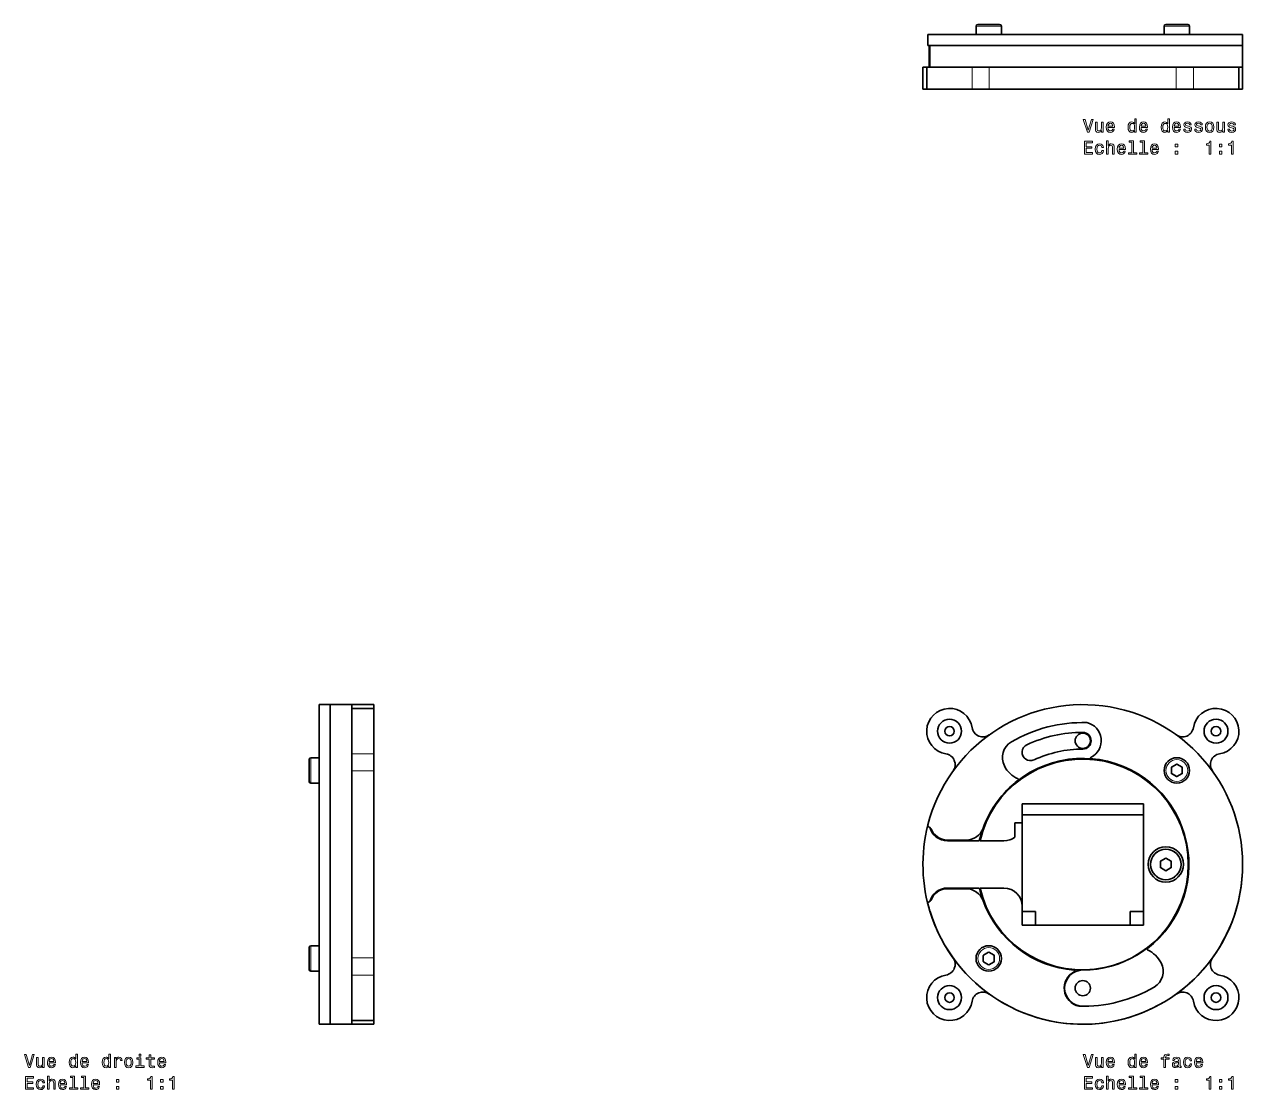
# Model space of a CAD drawing. Extents: x 303 to 980, y 15 to 674.
# Drawn here: x 303.2 to 638.5, y 358.5 to 651.8 of the extents above; entities that cross this region are included whole.
import ezdxf

# ---------------------------------------------------------------- set-up
doc = ezdxf.new("R2010")
doc.units = 0

msp = doc.modelspace()

# ---------------------------------------------------------------- linework, layer by layer
at = {"color": 7, "lineweight": 13, "ltscale": 0.129449}
for p, q in [((570.29, 651.28), (565.12, 651.28)), ((622.06, 651.28), (616.88, 651.28)), ((570.29, 649.08), (565.12, 649.08)), ((622.06, 649.08), (616.88, 649.08))]:
    msp.add_line(p, q, dxfattribs=at)
at = {"color": 7, "lineweight": 35, "ltscale": 0.055}
for p, q in [((565.12, 649.08), (565.12, 651.28)), ((572.12, 649.08), (572.12, 651.28)), ((616.88, 649.08), (616.88, 651.28)), ((623.88, 649.08), (623.88, 651.28)), ((384.23, 449.88), (382.03, 449.88)), ((384.23, 442.88), (382.03, 442.88)), ((384.23, 398.12), (382.03, 398.12)), ((384.23, 391.12), (382.03, 391.12))]:
    msp.add_line(p, q, dxfattribs=at)
at = {"color": 7, "lineweight": 35, "ltscale": 0.110956}
msp.add_line((570.05, 651.78), (565.62, 651.78), dxfattribs=at)
at = {"color": 7, "lineweight": 35, "ltscale": 0.039044}
msp.add_line((571.62, 651.78), (570.05, 651.78), dxfattribs=at)
at = {"color": 7, "lineweight": 13, "ltscale": 0.045551}
for p, q in [((572.12, 651.28), (570.29, 651.28)), ((623.88, 651.28), (622.06, 651.28)), ((572.12, 649.08), (570.29, 649.08)), ((623.88, 649.08), (622.06, 649.08))]:
    msp.add_line(p, q, dxfattribs=at)
at = {"color": 7, "lineweight": 35, "ltscale": 0.110957}
msp.add_line((621.82, 651.78), (617.38, 651.78), dxfattribs=at)
at = {"color": 7, "lineweight": 35, "ltscale": 0.039043}
msp.add_line((623.38, 651.78), (621.82, 651.78), dxfattribs=at)
at = {"color": 7, "lineweight": 35, "ltscale": 0.000389099}
for p, q in [((551.87, 648.98), (551.85, 648.98)), ((551.87, 645.98), (551.85, 645.98))]:
    msp.add_line(p, q, dxfattribs=at)
at = {"color": 7, "lineweight": 35, "ltscale": 0.075}
for p, q in [((551.85, 648.98), (551.85, 645.98)), ((638.5, 645.98), (638.5, 648.98)), ((387.33, 464.5), (384.33, 464.5)), ((387.33, 376.5), (384.33, 376.5))]:
    msp.add_line(p, q, dxfattribs=at)
at = {"color": 7, "lineweight": 13, "ltscale": 0.075}
msp.add_line((551.87, 648.98), (551.87, 645.98), dxfattribs=at)
at = {"color": 7, "lineweight": 35}
for p, q in [((638.5, 648.98), (551.87, 648.98)), ((638.5, 645.98), (551.87, 645.98)), ((638.5, 645.98), (552.46, 645.98)), ((620.23, 639.98), (568.77, 639.98)), ((620.23, 639.98), (568.77, 639.98)), ((620.23, 633.98), (568.77, 633.98)), ((384.33, 464.5), (384.33, 420.5)), ((387.33, 464.5), (387.33, 420.5)), ((387.33, 464.5), (387.33, 420.5)), ((393.33, 464.5), (393.33, 420.5)), ((393.33, 446.23), (393.33, 420.5)), ((399.33, 446.23), (399.33, 420.5)), ((577.8, 437.2), (611.2, 437.2)), ((611.2, 403.8), (611.2, 437.2)), ((577.8, 434.2), (611.2, 434.2)), ((611.2, 407.5), (611.2, 434.2)), ((577.8, 432), (577.8, 409.01)), ((384.33, 420.5), (384.33, 376.5)), ((387.33, 420.5), (387.33, 376.5)), ((387.33, 420.5), (387.33, 376.5)), ((393.33, 420.5), (393.33, 394.77)), ((393.33, 420.5), (393.33, 376.5)), ((399.33, 420.5), (399.33, 394.77)), ((611.2, 403.8), (577.8, 403.8))]:
    msp.add_line(p, q, dxfattribs=at)
at = {"color": 7, "lineweight": 35, "ltscale": 0.125751}
msp.add_line((570.25, 648.98), (565.22, 648.98), dxfattribs=at)
at = {"color": 7, "lineweight": 35, "ltscale": 0.044249}
msp.add_line((572.02, 648.98), (570.25, 648.98), dxfattribs=at)
at = {"color": 7, "lineweight": 35, "ltscale": 0.070697}
msp.add_line((592.23, 648.98), (589.4, 648.98), dxfattribs=at)
at = {"color": 7, "lineweight": 35, "ltscale": 0.002773}
msp.add_line((592.34, 648.98), (592.23, 648.98), dxfattribs=at)
at = {"color": 7, "lineweight": 35, "ltscale": 0.002893}
msp.add_line((612.31, 648.98), (612.19, 648.98), dxfattribs=at)
at = {"color": 7, "lineweight": 35, "ltscale": 0.094115}
msp.add_line((616.07, 648.98), (612.31, 648.98), dxfattribs=at)
at = {"color": 7, "lineweight": 35, "ltscale": 0.014232}
msp.add_line((616.64, 648.98), (616.07, 648.98), dxfattribs=at)
at = {"color": 7, "lineweight": 35, "ltscale": 0.15}
for p, q in [((552.23, 639.98), (552.23, 645.98)), ((638.5, 639.98), (638.5, 645.98)), ((550.5, 633.98), (550.5, 639.98)), ((551.53, 639.98), (551.53, 633.98)), ((637.47, 639.98), (637.47, 633.98)), ((638.5, 633.98), (638.5, 639.98)), ((393.33, 464.5), (387.33, 464.5)), ((399.33, 464.5), (393.33, 464.5)), ((393.33, 463.47), (399.33, 463.47)), ((393.33, 376.5), (387.33, 376.5)), ((393.33, 377.53), (399.33, 377.53)), ((399.33, 376.5), (393.33, 376.5))]:
    msp.add_line(p, q, dxfattribs=at)
at = {"color": 7, "lineweight": 13, "ltscale": 0.15}
for p, q in [((552.46, 639.98), (552.46, 645.98)), ((564.05, 633.98), (564.05, 639.98)), ((568.77, 633.98), (568.77, 639.98)), ((620.23, 639.98), (620.23, 633.98)), ((624.95, 639.98), (624.95, 633.98)), ((399.33, 450.95), (393.33, 450.95)), ((399.33, 446.23), (393.33, 446.23)), ((399.33, 394.77), (393.33, 394.77)), ((399.33, 390.05), (393.33, 390.05))]:
    msp.add_line(p, q, dxfattribs=at)
at = {"color": 7, "lineweight": 35, "ltscale": 0.025726}
for p, q in [((551.53, 639.98), (550.5, 639.98)), ((399.33, 377.53), (399.33, 376.5))]:
    msp.add_line(p, q, dxfattribs=at)
at = {"color": 7, "lineweight": 35, "ltscale": 0.313062}
for p, q in [((564.05, 639.98), (551.53, 639.98)), ((637.47, 639.98), (624.95, 639.98)), ((551.53, 633.98), (564.05, 633.98)), ((624.95, 633.98), (637.47, 633.98)), ((393.33, 463.47), (393.33, 450.95)), ((399.33, 450.95), (399.33, 463.47)), ((393.33, 390.05), (393.33, 377.53)), ((399.33, 377.53), (399.33, 390.05))]:
    msp.add_line(p, q, dxfattribs=at)
at = {"color": 7, "lineweight": 35, "ltscale": 0.117937}
for p, q in [((568.77, 639.98), (564.05, 639.98)), ((624.95, 639.98), (620.23, 639.98)), ((568.77, 633.98), (564.05, 633.98)), ((624.95, 633.98), (620.23, 633.98)), ((393.33, 450.95), (393.33, 446.23)), ((399.33, 450.95), (399.33, 446.23)), ((393.33, 394.77), (393.33, 390.05)), ((399.33, 394.77), (399.33, 390.05))]:
    msp.add_line(p, q, dxfattribs=at)
at = {"color": 7, "lineweight": 35, "ltscale": 0.025702}
for p, q in [((638.5, 639.98), (637.47, 639.98)), ((638.5, 639.98), (637.47, 639.98)), ((638.5, 633.98), (637.47, 633.98)), ((393.33, 464.5), (393.33, 463.47)), ((399.33, 464.5), (399.33, 463.47))]:
    msp.add_line(p, q, dxfattribs=at)
at = {"color": 7, "lineweight": 35, "ltscale": 0.030038}
for p, q in [((551.7, 633.98), (550.5, 633.98)), ((393.33, 377.7), (393.33, 376.5))]:
    msp.add_line(p, q, dxfattribs=at)
at = {"color": 7, "lineweight": 35, "ltscale": 0.140819}
msp.add_line((381.53, 449.38), (381.53, 443.75), dxfattribs=at)
at = {"color": 7, "lineweight": 13, "ltscale": 0.164288}
for p, q in [((382.03, 449.88), (382.03, 443.31)), ((384.23, 449.88), (384.23, 443.31)), ((382.03, 398.12), (382.03, 391.54)), ((384.23, 398.12), (384.23, 391.54))]:
    msp.add_line(p, q, dxfattribs=at)
at = {"color": 7, "lineweight": 35, "ltscale": 0.159595}
msp.add_line((384.33, 449.78), (384.33, 443.4), dxfattribs=at)
at = {"color": 7, "lineweight": 13, "ltscale": 0.041858}
for p, q in [((618.83, 447.22), (618.83, 445.55)), ((620.33, 448.15), (618.88, 447.31)), ((621.88, 447.31), (620.43, 448.15)), ((621.93, 445.55), (621.93, 447.22)), ((618.88, 445.46), (620.33, 444.62)), ((620.43, 444.62), (621.88, 445.46)), ((615.81, 421.34), (615.81, 419.66)), ((618.86, 421.42), (617.41, 422.26)), ((617.41, 418.74), (618.86, 419.58)), ((618.91, 419.66), (618.91, 421.34)), ((570.12, 395.54), (568.67, 396.38)), ((567.07, 395.45), (567.07, 393.78)), ((568.67, 392.85), (570.12, 393.69)), ((570.17, 393.78), (570.17, 395.45))]:
    msp.add_line(p, q, dxfattribs=at)
at = {"color": 7, "lineweight": 13, "ltscale": 0.00125}
for p, q in [((618.83, 447.22), (618.88, 447.22)), ((618.88, 447.31), (618.91, 447.27)), ((620.33, 448.15), (620.36, 448.1)), ((620.43, 448.15), (620.41, 448.1)), ((621.88, 447.31), (621.86, 447.27)), ((621.93, 447.22), (621.88, 447.22)), ((618.83, 445.55), (618.88, 445.55)), ((618.88, 445.46), (618.91, 445.5)), ((620.33, 444.62), (620.36, 444.67)), ((620.43, 444.62), (620.41, 444.67)), ((621.88, 445.46), (621.86, 445.5)), ((621.93, 445.55), (621.88, 445.55)), ((615.86, 419.58), (615.88, 419.62)), ((617.31, 422.26), (617.33, 422.22)), ((617.41, 422.26), (617.38, 422.22)), ((618.86, 421.42), (618.83, 421.38)), ((618.86, 419.58), (618.83, 419.62)), ((618.91, 421.34), (618.86, 421.34)), ((618.91, 419.66), (618.86, 419.66)), ((617.31, 418.74), (617.33, 418.78)), ((617.41, 418.74), (617.38, 418.78)), ((568.57, 396.38), (568.59, 396.33)), ((568.67, 396.38), (568.64, 396.33)), ((567.12, 395.54), (567.14, 395.5)), ((568.57, 392.85), (568.59, 392.9)), ((568.67, 392.85), (568.64, 392.9)), ((570.12, 395.54), (570.09, 395.5)), ((570.12, 393.69), (570.09, 393.73)), ((570.17, 395.45), (570.12, 395.45)), ((570.17, 393.78), (570.12, 393.78))]:
    msp.add_line(p, q, dxfattribs=at)
at = {"color": 7, "lineweight": 35, "ltscale": 0.041858}
for p, q in [((618.88, 447.22), (618.88, 445.55)), ((621.88, 445.55), (621.88, 447.22)), ((615.86, 421.34), (615.86, 419.66)), ((617.33, 422.22), (615.88, 421.38)), ((615.88, 419.62), (617.33, 418.78)), ((618.83, 421.38), (617.38, 422.22)), ((617.38, 418.78), (618.83, 419.62)), ((618.86, 419.66), (618.86, 421.34)), ((568.59, 396.33), (567.14, 395.5)), ((570.09, 395.5), (568.64, 396.33)), ((567.12, 395.45), (567.12, 393.78)), ((567.14, 393.73), (568.59, 392.9)), ((568.64, 392.9), (570.09, 393.73)), ((570.12, 393.78), (570.12, 395.45))]:
    msp.add_line(p, q, dxfattribs=at)
at = {"color": 7, "lineweight": 35, "ltscale": 0.041857}
for p, q in [((620.36, 448.1), (618.91, 447.27)), ((621.86, 447.27), (620.41, 448.1)), ((618.91, 445.5), (620.36, 444.67)), ((620.41, 444.67), (621.86, 445.5))]:
    msp.add_line(p, q, dxfattribs=at)
at = {"color": 7, "lineweight": 13, "ltscale": 0.001138}
for p, q in [((621.86, 447.19), (621.86, 447.23)), ((618.91, 445.58), (618.91, 445.53)), ((615.88, 419.7), (615.88, 419.65)), ((618.83, 421.3), (618.83, 421.35)), ((567.14, 393.81), (567.14, 393.77)), ((570.09, 395.42), (570.09, 395.46))]:
    msp.add_line(p, q, dxfattribs=at)
at = {"color": 7, "lineweight": 35, "ltscale": 0.009181}
msp.add_line((381.53, 443.75), (381.53, 443.38), dxfattribs=at)
at = {"color": 7, "lineweight": 13, "ltscale": 0.010712}
for p, q in [((382.03, 443.31), (382.03, 442.88)), ((384.23, 443.31), (384.23, 442.88)), ((382.03, 391.54), (382.03, 391.12)), ((384.23, 391.54), (384.23, 391.12))]:
    msp.add_line(p, q, dxfattribs=at)
at = {"color": 7, "lineweight": 35, "ltscale": 0.010405}
msp.add_line((384.33, 443.4), (384.33, 442.98), dxfattribs=at)
at = {"color": 7, "lineweight": 35, "ltscale": 0.13}
for p, q in [((577.8, 437.2), (577.8, 432)), ((577.8, 409), (577.8, 403.8))]:
    msp.add_line(p, q, dxfattribs=at)
at = {"color": 7, "lineweight": 35, "ltscale": 0.05}
msp.add_line((575.8, 432), (577.8, 432), dxfattribs=at)
at = {"color": 7, "lineweight": 35, "ltscale": 0.1}
msp.add_line((575.8, 432), (575.8, 428), dxfattribs=at)
at = {"color": 7, "lineweight": 35, "ltscale": 0.127895}
for p, q in [((557.23, 427.2), (562.35, 427.2)), ((557.23, 413.8), (562.35, 413.8))]:
    msp.add_line(p, q, dxfattribs=at)
at = {"color": 7, "lineweight": 35, "ltscale": 0.219635}
for p, q in [((566.02, 427), (557.23, 427)), ((566.02, 414), (557.23, 414))]:
    msp.add_line(p, q, dxfattribs=at)
at = {"color": 7, "lineweight": 35, "ltscale": 0.164384}
for p, q in [((572.8, 427), (566.22, 427)), ((572.8, 414), (566.22, 414))]:
    msp.add_line(p, q, dxfattribs=at)
at = {"color": 7, "lineweight": 13, "ltscale": 0.001251}
for p, q in [((615.81, 421.34), (615.86, 421.34)), ((615.81, 419.66), (615.86, 419.66)), ((567.07, 395.45), (567.12, 395.45)), ((567.07, 393.78), (567.12, 393.78))]:
    msp.add_line(p, q, dxfattribs=at)
at = {"color": 7, "lineweight": 13, "ltscale": 0.041857}
for p, q in [((617.31, 422.26), (615.86, 421.42)), ((615.86, 419.58), (617.31, 418.74)), ((568.57, 396.38), (567.12, 395.54)), ((567.12, 393.69), (568.57, 392.85))]:
    msp.add_line(p, q, dxfattribs=at)
at = {"color": 7, "lineweight": 13, "ltscale": 0.001249}
for p, q in [((615.86, 421.42), (615.88, 421.38)), ((567.12, 393.69), (567.14, 393.73))]:
    msp.add_line(p, q, dxfattribs=at)
at = {"color": 7, "lineweight": 35, "ltscale": 0.0925}
for p, q in [((581.5, 407.5), (577.8, 407.5)), ((581.5, 407.5), (581.5, 403.8)), ((611.2, 407.5), (607.5, 407.5)), ((607.5, 407.5), (607.5, 403.8))]:
    msp.add_line(p, q, dxfattribs=at)
at = {"color": 7, "lineweight": 35, "ltscale": 0.003749}
msp.add_line((620.04, 406.63), (620.17, 406.56), dxfattribs=at)
at = {"color": 7, "lineweight": 35, "ltscale": 0.140818}
msp.add_line((381.53, 397.62), (381.53, 391.98), dxfattribs=at)
at = {"color": 7, "lineweight": 35, "ltscale": 0.159594}
msp.add_line((384.33, 398.02), (384.33, 391.63), dxfattribs=at)
at = {"color": 7, "lineweight": 35, "ltscale": 0.009182}
msp.add_line((381.53, 391.98), (381.53, 391.62), dxfattribs=at)
at = {"color": 7, "lineweight": 35, "ltscale": 0.010406}
msp.add_line((384.33, 391.63), (384.33, 391.22), dxfattribs=at)
at = {"color": 7, "lineweight": 35, "ltscale": 0.000370789}
msp.add_line((384.33, 381.45), (384.33, 381.44), dxfattribs=at)
at = {"color": 7, "lineweight": 13}
for points in [[(596.9, 625.63), (596.02, 622.65), (595.12, 625.63), (594.64, 625.63), (595.77, 622.13), (596.27, 622.13), (597.37, 625.63)], [(600.1, 624.84), (599.65, 624.84), (599.65, 623.27), (599.6, 622.91), (599.46, 622.65), (599.23, 622.49), (598.93, 622.43), (598.7, 622.48), (598.54, 622.6), (598.46, 622.8), (598.44, 623.1), (598.44, 624.84), (597.99, 624.84), (597.99, 623.06), (598.01, 622.7), (598.11, 622.4), (598.4, 622.13), (598.87, 622.03), (599.12, 622.07), (599.34, 622.16), (599.52, 622.31), (599.67, 622.54), (599.67, 622.13), (600.1, 622.13)], [(601.43, 623.35), (603.21, 623.35), (603.21, 623.56), (603.13, 624.14), (602.91, 624.57), (602.56, 624.84), (602.09, 624.93), (601.63, 624.83), (601.28, 624.55), (601.05, 624.09), (600.97, 623.48), (601.05, 622.86), (601.27, 622.41), (601.62, 622.13), (602.07, 622.03), (602.47, 622.1), (602.79, 622.27), (603.03, 622.54), (603.16, 622.9), (602.73, 622.9), (602.63, 622.7), (602.5, 622.55), (602.13, 622.43), (601.84, 622.49), (601.63, 622.66), (601.48, 622.95), (601.43, 623.34)], [(601.43, 623.73), (601.49, 624.07), (601.63, 624.33), (601.83, 624.49), (602.11, 624.54), (602.37, 624.49), (602.58, 624.33), (602.71, 624.07), (602.75, 623.73)], [(608.78, 622.55), (608.78, 622.13), (609.23, 622.13), (609.23, 625.75), (608.79, 625.75), (608.79, 624.42), (608.45, 624.81), (608.24, 624.9), (608.01, 624.93), (607.58, 624.83), (607.24, 624.55), (607.03, 624.09), (606.95, 623.48), (607.03, 622.87), (607.24, 622.41), (607.58, 622.13), (608.01, 622.03), (608.24, 622.07), (608.45, 622.16)], [(608.08, 624.53), (608.37, 624.46), (608.6, 624.27), (608.73, 623.94), (608.78, 623.48), (608.73, 623.02), (608.6, 622.7), (608.37, 622.5), (608.08, 622.43), (607.8, 622.5), (607.59, 622.7), (607.45, 623.03), (607.41, 623.48), (607.45, 623.93), (607.59, 624.26), (607.8, 624.46)], [(610.54, 623.35), (612.32, 623.35), (612.32, 623.56), (612.24, 624.14), (612.02, 624.57), (611.67, 624.84), (611.2, 624.93), (610.74, 624.83), (610.39, 624.55), (610.16, 624.09), (610.08, 623.48), (610.15, 622.86), (610.38, 622.41), (610.73, 622.13), (611.18, 622.03), (611.58, 622.1), (611.9, 622.27), (612.14, 622.54), (612.27, 622.9), (611.83, 622.9), (611.74, 622.7), (611.61, 622.55), (611.24, 622.43), (610.95, 622.49), (610.73, 622.66), (610.59, 622.95), (610.54, 623.34)], [(610.54, 623.73), (610.6, 624.07), (610.73, 624.33), (610.94, 624.49), (611.21, 624.54), (611.48, 624.49), (611.69, 624.33), (611.81, 624.07), (611.86, 623.73)], [(617.89, 622.55), (617.89, 622.13), (618.33, 622.13), (618.33, 625.75), (617.9, 625.75), (617.9, 624.42), (617.56, 624.81), (617.35, 624.9), (617.11, 624.93), (616.69, 624.83), (616.35, 624.55), (616.14, 624.09), (616.06, 623.48), (616.14, 622.87), (616.35, 622.41), (616.69, 622.13), (617.11, 622.03), (617.35, 622.07), (617.56, 622.16)], [(617.19, 624.53), (617.48, 624.46), (617.7, 624.27), (617.84, 623.94), (617.89, 623.48), (617.84, 623.02), (617.7, 622.7), (617.48, 622.5), (617.19, 622.43), (616.91, 622.5), (616.7, 622.7), (616.56, 623.03), (616.51, 623.48), (616.56, 623.93), (616.7, 624.26), (616.91, 624.46)], [(619.65, 623.35), (621.43, 623.35), (621.43, 623.56), (621.35, 624.14), (621.13, 624.57), (620.78, 624.84), (620.31, 624.93), (619.85, 624.83), (619.49, 624.55), (619.27, 624.09), (619.19, 623.48), (619.26, 622.86), (619.49, 622.41), (619.84, 622.13), (620.29, 622.03), (620.68, 622.1), (621.01, 622.27), (621.24, 622.54), (621.38, 622.9), (620.94, 622.9), (620.85, 622.7), (620.72, 622.55), (620.35, 622.43), (620.06, 622.49), (619.84, 622.66), (619.7, 622.95), (619.65, 623.34)], [(619.65, 623.73), (619.71, 624.07), (619.84, 624.33), (620.05, 624.49), (620.32, 624.54), (620.59, 624.49), (620.8, 624.33), (620.92, 624.07), (620.97, 623.73)], [(623.62, 623.71), (623.2, 623.81), (622.88, 623.92), (622.77, 624.16), (622.8, 624.33), (622.91, 624.45), (623.08, 624.52), (623.33, 624.55), (623.56, 624.52), (623.75, 624.43), (623.87, 624.3), (623.92, 624.11), (624.36, 624.11), (624.36, 624.12), (624.28, 624.45), (624.07, 624.71), (623.75, 624.87), (623.33, 624.93), (622.9, 624.87), (622.59, 624.7), (622.39, 624.46), (622.33, 624.14), (622.37, 623.84), (622.52, 623.63), (622.75, 623.48), (623.09, 623.37), (623.58, 623.25), (623.88, 623.13), (623.96, 623.02), (623.99, 622.87), (623.95, 622.69), (623.83, 622.55), (623.63, 622.46), (623.37, 622.42), (623.09, 622.46), (622.89, 622.56), (622.75, 622.73), (622.7, 622.97), (622.27, 622.97), (622.34, 622.57), (622.55, 622.27), (622.87, 622.1), (623.33, 622.03), (623.8, 622.1), (624.15, 622.27), (624.36, 622.56), (624.44, 622.92), (624.38, 623.24), (624.22, 623.46), (623.97, 623.6)], [(626.66, 623.71), (626.23, 623.81), (625.91, 623.92), (625.81, 624.16), (625.84, 624.33), (625.94, 624.45), (626.12, 624.52), (626.36, 624.55), (626.6, 624.52), (626.79, 624.43), (626.91, 624.3), (626.96, 624.11), (627.39, 624.11), (627.39, 624.12), (627.32, 624.45), (627.11, 624.71), (626.79, 624.87), (626.36, 624.93), (625.93, 624.87), (625.62, 624.7), (625.43, 624.46), (625.36, 624.14), (625.41, 623.84), (625.55, 623.63), (625.78, 623.48), (626.12, 623.37), (626.62, 623.25), (626.92, 623.13), (627, 623.02), (627.03, 622.87), (626.98, 622.69), (626.86, 622.55), (626.67, 622.46), (626.4, 622.42), (626.13, 622.46), (625.92, 622.56), (625.79, 622.73), (625.73, 622.97), (625.3, 622.97), (625.37, 622.57), (625.58, 622.27), (625.91, 622.1), (626.36, 622.03), (626.84, 622.1), (627.19, 622.27), (627.4, 622.56), (627.47, 622.92), (627.42, 623.24), (627.26, 623.46), (627, 623.6)], [(628.24, 623.48), (628.32, 622.86), (628.55, 622.41), (628.92, 622.13), (629.41, 622.03), (629.9, 622.13), (630.27, 622.4), (630.5, 622.86), (630.59, 623.48), (630.5, 624.09), (630.27, 624.55), (629.9, 624.83), (629.41, 624.93), (628.92, 624.83), (628.55, 624.55), (628.32, 624.09)], [(628.69, 623.48), (628.74, 623.94), (628.88, 624.27), (629.11, 624.47), (629.41, 624.54), (629.72, 624.47), (629.94, 624.27), (630.09, 623.94), (630.14, 623.48), (630.09, 623.02), (629.94, 622.69), (629.72, 622.49), (629.41, 622.42), (629.11, 622.49), (628.88, 622.69), (628.74, 623.02)], [(633.49, 624.84), (633.05, 624.84), (633.05, 623.27), (633, 622.91), (632.85, 622.65), (632.63, 622.49), (632.33, 622.43), (632.09, 622.48), (631.94, 622.6), (631.86, 622.8), (631.84, 623.1), (631.84, 624.84), (631.39, 624.84), (631.39, 623.06), (631.41, 622.7), (631.5, 622.4), (631.79, 622.13), (632.26, 622.03), (632.52, 622.07), (632.73, 622.16), (632.92, 622.31), (633.07, 622.54), (633.07, 622.13), (633.49, 622.13)], [(635.77, 623.71), (635.34, 623.81), (635.02, 623.92), (634.92, 624.16), (634.95, 624.33), (635.05, 624.45), (635.22, 624.52), (635.47, 624.55), (635.71, 624.52), (635.89, 624.43), (636.02, 624.3), (636.07, 624.11), (636.5, 624.11), (636.5, 624.12), (636.42, 624.45), (636.22, 624.71), (635.89, 624.87), (635.47, 624.93), (635.04, 624.87), (634.73, 624.7), (634.53, 624.46), (634.47, 624.14), (634.52, 623.84), (634.66, 623.63), (634.89, 623.48), (635.23, 623.37), (635.72, 623.25), (636.03, 623.13), (636.11, 623.02), (636.14, 622.87), (636.09, 622.69), (635.97, 622.55), (635.77, 622.46), (635.51, 622.42), (635.23, 622.46), (635.03, 622.56), (634.9, 622.73), (634.84, 622.97), (634.41, 622.97), (634.48, 622.57), (634.69, 622.27), (635.02, 622.1), (635.47, 622.03), (635.95, 622.1), (636.29, 622.27), (636.51, 622.56), (636.58, 622.92), (636.53, 623.24), (636.37, 623.46), (636.11, 623.6)], [(594.96, 616.08), (597.18, 616.08), (597.18, 616.5), (595.42, 616.5), (595.42, 617.69), (596.99, 617.69), (596.99, 618.11), (595.42, 618.11), (595.42, 619.16), (597.14, 619.16), (597.14, 619.58), (594.96, 619.58)], [(599.73, 617.89), (600.17, 617.89), (600.08, 618.29), (599.87, 618.61), (599.53, 618.81), (599.09, 618.88), (598.61, 618.78), (598.24, 618.5), (598.01, 618.04), (597.92, 617.43), (598, 616.82), (598.23, 616.36), (598.59, 616.08), (599.07, 615.98), (599.51, 616.06), (599.85, 616.27), (600.08, 616.6), (600.18, 617.05), (599.76, 617.05), (599.68, 616.77), (599.54, 616.55), (599.34, 616.42), (599.09, 616.38), (598.78, 616.45), (598.56, 616.65), (598.42, 616.98), (598.38, 617.44), (598.42, 617.9), (598.56, 618.22), (598.79, 618.43), (599.09, 618.5), (599.35, 618.45), (599.55, 618.33), (599.68, 618.14)], [(601.05, 616.08), (601.49, 616.08), (601.49, 617.64), (601.54, 618), (601.68, 618.26), (601.91, 618.43), (602.21, 618.49), (602.45, 618.44), (602.6, 618.3), (602.68, 618.07), (602.71, 617.77), (602.71, 616.08), (603.15, 616.08), (603.15, 617.86), (603.13, 618.22), (603.04, 618.52), (602.74, 618.79), (602.28, 618.88), (602.02, 618.85), (601.81, 618.75), (601.63, 618.6), (601.49, 618.4), (601.49, 619.7), (601.05, 619.7)], [(604.47, 617.31), (606.25, 617.31), (606.25, 617.51), (606.17, 618.09), (605.95, 618.53), (605.6, 618.79), (605.13, 618.88), (604.67, 618.78), (604.31, 618.5), (604.09, 618.04), (604.01, 617.44), (604.08, 616.82), (604.31, 616.36), (604.66, 616.08), (605.11, 615.98), (605.5, 616.05), (605.83, 616.22), (606.06, 616.49), (606.2, 616.86), (605.76, 616.86), (605.67, 616.66), (605.54, 616.5), (605.17, 616.38), (604.88, 616.44), (604.66, 616.62), (604.52, 616.9), (604.47, 617.29)], [(604.47, 617.68), (604.53, 618.03), (604.66, 618.28), (604.87, 618.44), (605.14, 618.5), (605.41, 618.44), (605.62, 618.28), (605.74, 618.03), (605.79, 617.68)], [(608, 619.33), (608, 616.45), (607.09, 616.45), (607.09, 616.08), (609.35, 616.08), (609.35, 616.45), (608.44, 616.45), (608.44, 619.7), (607.3, 619.7), (607.3, 619.33)], [(611.04, 619.33), (611.04, 616.45), (610.12, 616.45), (610.12, 616.08), (612.39, 616.08), (612.39, 616.45), (611.48, 616.45), (611.48, 619.7), (610.34, 619.7), (610.34, 619.33)], [(613.58, 617.31), (615.35, 617.31), (615.36, 617.51), (615.28, 618.09), (615.06, 618.53), (614.7, 618.79), (614.23, 618.88), (613.78, 618.78), (613.42, 618.5), (613.2, 618.04), (613.11, 617.44), (613.19, 616.82), (613.42, 616.36), (613.77, 616.08), (614.22, 615.98), (614.61, 616.05), (614.94, 616.22), (615.17, 616.49), (615.31, 616.86), (614.87, 616.86), (614.78, 616.66), (614.65, 616.5), (614.27, 616.38), (613.99, 616.44), (613.77, 616.62), (613.63, 616.9), (613.58, 617.29)], [(613.58, 617.68), (613.63, 618.03), (613.77, 618.28), (613.98, 618.44), (614.25, 618.5), (614.52, 618.44), (614.72, 618.28), (614.85, 618.03), (614.89, 617.68)], [(619.96, 618.04), (620.65, 618.04), (620.65, 618.79), (619.96, 618.79)], [(629.32, 616.08), (629.78, 616.08), (629.78, 619.61), (629.44, 619.61), (629.35, 619.3), (629.17, 619.09), (628.89, 618.97), (628.51, 618.93), (628.51, 618.57), (629.32, 618.57)], [(632.1, 618.04), (632.8, 618.04), (632.8, 618.79), (632.1, 618.79)], [(635.4, 616.08), (635.85, 616.08), (635.85, 619.61), (635.51, 619.61), (635.42, 619.3), (635.24, 619.09), (634.96, 618.97), (634.58, 618.93), (634.58, 618.57), (635.4, 618.57)], [(619.96, 616.08), (620.65, 616.08), (620.65, 616.83), (619.96, 616.83)], [(632.1, 616.08), (632.8, 616.08), (632.8, 616.83), (632.1, 616.83)], [(305.42, 368.15), (304.55, 365.17), (303.64, 368.15), (303.16, 368.15), (304.29, 364.64), (304.8, 364.64), (305.9, 368.15)], [(308.63, 367.35), (308.18, 367.35), (308.18, 365.79), (308.13, 365.43), (307.99, 365.16), (307.76, 365), (307.46, 364.95), (307.22, 364.99), (307.07, 365.11), (306.99, 365.32), (306.97, 365.61), (306.97, 367.35), (306.52, 367.35), (306.52, 365.57), (306.54, 365.21), (306.63, 364.92), (306.93, 364.64), (307.4, 364.55), (307.65, 364.58), (307.86, 364.67), (308.05, 364.83), (308.2, 365.06), (308.2, 364.64), (308.63, 364.64)], [(309.96, 365.87), (311.74, 365.87), (311.74, 366.08), (311.66, 366.66), (311.44, 367.09), (311.09, 367.35), (310.62, 367.45), (310.16, 367.35), (309.81, 367.06), (309.58, 366.61), (309.5, 366), (309.57, 365.38), (309.8, 364.93), (310.15, 364.64), (310.6, 364.55), (311, 364.61), (311.32, 364.78), (311.56, 365.06), (311.69, 365.42), (311.25, 365.42), (311.16, 365.22), (311.03, 365.07), (310.66, 364.95), (310.37, 365), (310.15, 365.18), (310.01, 365.47), (309.96, 365.85)], [(309.96, 366.24), (310.02, 366.59), (310.15, 366.85), (310.36, 367), (310.63, 367.06), (310.9, 367), (311.11, 366.85), (311.23, 366.59), (311.28, 366.24)], [(317.31, 365.06), (317.31, 364.64), (317.75, 364.64), (317.75, 368.26), (317.32, 368.26), (317.32, 366.94), (316.98, 367.32), (316.77, 367.41), (316.53, 367.45), (316.1, 367.35), (315.77, 367.06), (315.56, 366.61), (315.48, 366), (315.56, 365.39), (315.77, 364.93), (316.1, 364.64), (316.53, 364.55), (316.77, 364.58), (316.98, 364.67)], [(316.61, 367.05), (316.9, 366.98), (317.12, 366.78), (317.25, 366.45), (317.31, 366), (317.25, 365.54), (317.12, 365.21), (316.9, 365.01), (316.61, 364.95), (316.33, 365.01), (316.12, 365.21), (315.98, 365.55), (315.93, 366), (315.98, 366.45), (316.12, 366.78), (316.33, 366.98)], [(319.07, 365.87), (320.85, 365.87), (320.85, 366.08), (320.77, 366.66), (320.55, 367.09), (320.2, 367.35), (319.73, 367.45), (319.27, 367.35), (318.91, 367.06), (318.69, 366.61), (318.61, 366), (318.68, 365.38), (318.91, 364.93), (319.26, 364.64), (319.71, 364.55), (320.1, 364.61), (320.43, 364.78), (320.66, 365.06), (320.8, 365.42), (320.36, 365.42), (320.27, 365.22), (320.14, 365.07), (319.77, 364.95), (319.48, 365), (319.26, 365.18), (319.12, 365.47), (319.07, 365.85)], [(319.07, 366.24), (319.13, 366.59), (319.26, 366.85), (319.47, 367), (319.74, 367.06), (320.01, 367), (320.22, 366.85), (320.34, 366.59), (320.39, 366.24)], [(326.42, 365.06), (326.42, 364.64), (326.86, 364.64), (326.86, 368.26), (326.42, 368.26), (326.42, 366.94), (326.09, 367.32), (325.88, 367.41), (325.64, 367.45), (325.21, 367.35), (324.88, 367.06), (324.66, 366.61), (324.59, 366), (324.66, 365.39), (324.88, 364.93), (325.21, 364.64), (325.64, 364.55), (325.88, 364.58), (326.09, 364.67)], [(325.72, 367.05), (326.01, 366.98), (326.23, 366.78), (326.36, 366.45), (326.41, 366), (326.36, 365.54), (326.23, 365.21), (326.01, 365.01), (325.72, 364.95), (325.44, 365.01), (325.23, 365.21), (325.09, 365.55), (325.04, 366), (325.09, 366.45), (325.23, 366.78), (325.44, 366.98)], [(327.96, 364.64), (328.4, 364.64), (328.4, 366.19), (328.45, 366.56), (328.58, 366.83), (328.8, 366.99), (329.1, 367.05), (329.32, 367.01), (329.49, 366.91), (329.59, 366.74), (329.63, 366.51), (330.07, 366.51), (330.01, 366.92), (329.85, 367.21), (329.57, 367.39), (329.19, 367.45), (328.93, 367.41), (328.71, 367.31), (328.52, 367.13), (328.36, 366.9), (328.36, 367.35), (327.96, 367.35)], [(330.7, 365.99), (330.78, 365.38), (331.01, 364.93), (331.38, 364.64), (331.87, 364.55), (332.36, 364.64), (332.73, 364.92), (332.96, 365.37), (333.05, 365.99), (332.96, 366.61), (332.73, 367.07), (332.36, 367.35), (331.87, 367.45), (331.38, 367.35), (331.01, 367.06), (330.78, 366.61)], [(331.15, 366), (331.19, 366.45), (331.34, 366.78), (331.56, 366.98), (331.87, 367.05), (332.17, 366.98), (332.4, 366.79), (332.54, 366.45), (332.59, 366), (332.54, 365.54), (332.4, 365.21), (332.17, 365.01), (331.87, 364.94), (331.56, 365.01), (331.34, 365.21), (331.19, 365.54)], [(335.22, 365.02), (335.22, 367.26), (334.08, 367.26), (334.08, 366.88), (334.78, 366.88), (334.78, 365.02), (333.87, 365.02), (333.87, 364.64), (336.14, 364.64), (336.14, 365.02)], [(335.23, 368.26), (334.76, 368.26), (334.76, 367.76), (335.23, 367.76)], [(337.49, 366.88), (337.49, 365.53), (337.52, 365.09), (337.66, 364.78), (337.95, 364.61), (338.43, 364.55), (338.95, 364.57), (338.95, 364.96), (338.57, 364.93), (338.22, 364.97), (338.03, 365.09), (337.95, 365.3), (337.94, 365.6), (337.94, 366.88), (338.95, 366.88), (338.95, 367.26), (337.94, 367.26), (337.94, 368.05), (337.49, 368.05), (337.49, 367.26), (336.73, 367.26), (336.73, 366.88)], [(340.32, 365.87), (342.1, 365.87), (342.1, 366.08), (342.02, 366.66), (341.8, 367.09), (341.45, 367.35), (340.98, 367.45), (340.52, 367.35), (340.17, 367.06), (339.94, 366.61), (339.86, 366), (339.93, 365.38), (340.16, 364.93), (340.51, 364.64), (340.96, 364.55), (341.36, 364.61), (341.68, 364.78), (341.92, 365.06), (342.05, 365.42), (341.61, 365.42), (341.52, 365.22), (341.39, 365.07), (341.02, 364.95), (340.73, 365), (340.51, 365.18), (340.37, 365.47), (340.32, 365.85)], [(340.32, 366.24), (340.38, 366.59), (340.51, 366.85), (340.72, 367), (340.99, 367.06), (341.26, 367), (341.47, 366.85), (341.59, 366.59), (341.64, 366.24)], [(596.9, 368.15), (596.02, 365.17), (595.12, 368.15), (594.64, 368.15), (595.77, 364.64), (596.27, 364.64), (597.37, 368.15)], [(600.1, 367.35), (599.65, 367.35), (599.65, 365.79), (599.6, 365.43), (599.46, 365.16), (599.23, 365), (598.93, 364.95), (598.7, 364.99), (598.54, 365.11), (598.46, 365.32), (598.44, 365.61), (598.44, 367.35), (597.99, 367.35), (597.99, 365.57), (598.01, 365.21), (598.11, 364.92), (598.4, 364.64), (598.87, 364.55), (599.12, 364.58), (599.34, 364.67), (599.52, 364.83), (599.67, 365.06), (599.67, 364.64), (600.1, 364.64)], [(601.43, 365.87), (603.21, 365.87), (603.21, 366.08), (603.13, 366.66), (602.91, 367.09), (602.56, 367.35), (602.09, 367.45), (601.63, 367.35), (601.28, 367.06), (601.05, 366.61), (600.97, 366), (601.05, 365.38), (601.27, 364.93), (601.62, 364.64), (602.07, 364.55), (602.47, 364.61), (602.79, 364.78), (603.03, 365.06), (603.16, 365.42), (602.73, 365.42), (602.63, 365.22), (602.5, 365.07), (602.13, 364.95), (601.84, 365), (601.63, 365.18), (601.48, 365.47), (601.43, 365.85)], [(601.43, 366.24), (601.49, 366.59), (601.63, 366.85), (601.83, 367), (602.11, 367.06), (602.37, 367), (602.58, 366.85), (602.71, 366.59), (602.75, 366.24)], [(608.78, 365.06), (608.78, 364.64), (609.23, 364.64), (609.23, 368.26), (608.79, 368.26), (608.79, 366.94), (608.45, 367.32), (608.24, 367.41), (608.01, 367.45), (607.58, 367.35), (607.24, 367.06), (607.03, 366.61), (606.95, 366), (607.03, 365.39), (607.24, 364.93), (607.58, 364.64), (608.01, 364.55), (608.24, 364.58), (608.45, 364.67)], [(608.08, 367.05), (608.37, 366.98), (608.6, 366.78), (608.73, 366.45), (608.78, 366), (608.73, 365.54), (608.6, 365.21), (608.37, 365.01), (608.08, 364.95), (607.8, 365.01), (607.59, 365.21), (607.45, 365.55), (607.41, 366), (607.45, 366.45), (607.59, 366.78), (607.8, 366.98)], [(610.54, 365.87), (612.32, 365.87), (612.32, 366.08), (612.24, 366.66), (612.02, 367.09), (611.67, 367.35), (611.2, 367.45), (610.74, 367.35), (610.39, 367.06), (610.16, 366.61), (610.08, 366), (610.15, 365.38), (610.38, 364.93), (610.73, 364.64), (611.18, 364.55), (611.58, 364.61), (611.9, 364.78), (612.14, 365.06), (612.27, 365.42), (611.83, 365.42), (611.74, 365.22), (611.61, 365.07), (611.24, 364.95), (610.95, 365), (610.73, 365.18), (610.59, 365.47), (610.54, 365.85)], [(610.54, 366.24), (610.6, 366.59), (610.73, 366.85), (610.94, 367), (611.21, 367.06), (611.48, 367), (611.69, 366.85), (611.81, 366.59), (611.86, 366.24)], [(616.84, 366.88), (616.84, 364.64), (617.29, 364.64), (617.29, 366.88), (618.29, 366.88), (618.29, 367.26), (617.29, 367.26), (617.29, 367.43), (617.32, 367.63), (617.44, 367.77), (617.63, 367.85), (617.92, 367.88), (618.29, 367.86), (618.29, 368.24), (617.81, 368.26), (617.38, 368.22), (617.08, 368.08), (616.9, 367.85), (616.84, 367.51), (616.84, 367.26), (616.03, 367.26), (616.03, 366.88)], [(620.87, 365), (620.87, 364.98), (620.9, 364.81), (620.97, 364.69), (621.29, 364.59), (621.54, 364.63), (621.54, 364.98), (621.43, 364.96), (621.29, 365.03), (621.26, 365.23), (621.26, 366.63), (621.2, 366.99), (621.03, 367.24), (620.72, 367.39), (620.29, 367.45), (619.86, 367.39), (619.55, 367.22), (619.35, 366.95), (619.29, 366.6), (619.29, 366.56), (619.69, 366.56), (619.72, 366.78), (619.83, 366.93), (620.01, 367.02), (620.27, 367.05), (620.52, 367.03), (620.69, 366.95), (620.8, 366.82), (620.84, 366.64), (620.82, 366.43), (620.73, 366.32), (620.53, 366.27), (620.15, 366.23), (619.72, 366.14), (619.41, 365.98), (619.23, 365.73), (619.18, 365.35), (619.23, 365.02), (619.38, 364.77), (619.64, 364.62), (619.98, 364.56), (620.45, 364.67)], [(620.82, 365.59), (620.76, 365.33), (620.6, 365.13), (620.36, 365), (620.06, 364.95), (619.87, 364.98), (619.73, 365.06), (619.65, 365.2), (619.62, 365.39), (619.64, 365.57), (619.72, 365.7), (620.04, 365.84), (620.45, 365.9), (620.82, 366.02)], [(624.02, 366.45), (624.46, 366.45), (624.37, 366.86), (624.15, 367.18), (623.82, 367.37), (623.38, 367.45), (622.89, 367.35), (622.53, 367.06), (622.29, 366.61), (622.21, 365.99), (622.29, 365.38), (622.52, 364.93), (622.87, 364.64), (623.36, 364.55), (623.8, 364.62), (624.13, 364.84), (624.37, 365.17), (624.47, 365.61), (624.04, 365.61), (623.97, 365.33), (623.83, 365.12), (623.62, 364.99), (623.38, 364.95), (623.07, 365.01), (622.85, 365.21), (622.71, 365.54), (622.67, 366.01), (622.71, 366.46), (622.85, 366.79), (623.08, 366.99), (623.38, 367.06), (623.64, 367.01), (623.84, 366.9), (623.97, 366.71)], [(625.72, 365.87), (627.5, 365.87), (627.5, 366.08), (627.42, 366.66), (627.2, 367.09), (626.85, 367.35), (626.38, 367.45), (625.92, 367.35), (625.57, 367.06), (625.34, 366.61), (625.26, 366), (625.33, 365.38), (625.56, 364.93), (625.91, 364.64), (626.36, 364.55), (626.76, 364.61), (627.08, 364.78), (627.32, 365.06), (627.45, 365.42), (627.01, 365.42), (626.92, 365.22), (626.79, 365.07), (626.42, 364.95), (626.13, 365), (625.91, 365.18), (625.77, 365.47), (625.72, 365.85)], [(625.72, 366.24), (625.78, 366.59), (625.91, 366.85), (626.12, 367), (626.39, 367.06), (626.66, 367), (626.87, 366.85), (626.99, 366.59), (627.04, 366.24)], [(309.57, 358.6), (310.02, 358.6), (310.02, 360.16), (310.06, 360.52), (310.21, 360.78), (310.44, 360.94), (310.74, 361), (310.98, 360.95), (311.13, 360.82), (311.21, 360.59), (311.23, 360.29), (311.23, 358.6), (311.68, 358.6), (311.68, 360.38), (311.66, 360.73), (311.57, 361.03), (311.27, 361.3), (310.8, 361.4), (310.55, 361.37), (310.34, 361.27), (310.15, 361.12), (310.02, 360.91), (310.02, 362.22), (309.57, 362.22)], [(316.53, 361.84), (316.53, 358.97), (315.62, 358.97), (315.62, 358.6), (317.88, 358.6), (317.88, 358.97), (316.97, 358.97), (316.97, 362.22), (315.83, 362.22), (315.83, 361.84)], [(319.56, 361.84), (319.56, 358.97), (318.65, 358.97), (318.65, 358.6), (320.92, 358.6), (320.92, 358.97), (320.01, 358.97), (320.01, 362.22), (318.87, 362.22), (318.87, 361.84)], [(601.05, 358.6), (601.49, 358.6), (601.49, 360.16), (601.54, 360.52), (601.68, 360.78), (601.91, 360.94), (602.21, 361), (602.45, 360.95), (602.6, 360.82), (602.68, 360.59), (602.71, 360.29), (602.71, 358.6), (603.15, 358.6), (603.15, 360.38), (603.13, 360.73), (603.04, 361.03), (602.74, 361.3), (602.28, 361.4), (602.02, 361.37), (601.81, 361.27), (601.63, 361.12), (601.49, 360.91), (601.49, 362.22), (601.05, 362.22)], [(608, 361.84), (608, 358.97), (607.09, 358.97), (607.09, 358.6), (609.35, 358.6), (609.35, 358.97), (608.44, 358.97), (608.44, 362.22), (607.3, 362.22), (607.3, 361.84)], [(611.04, 361.84), (611.04, 358.97), (610.12, 358.97), (610.12, 358.6), (612.39, 358.6), (612.39, 358.97), (611.48, 358.97), (611.48, 362.22), (610.34, 362.22), (610.34, 361.84)], [(303.49, 358.6), (305.71, 358.6), (305.71, 359.02), (303.95, 359.02), (303.95, 360.21), (305.51, 360.21), (305.51, 360.62), (303.95, 360.62), (303.95, 361.67), (305.67, 361.67), (305.67, 362.1), (303.49, 362.1)], [(308.26, 360.41), (308.7, 360.41), (308.61, 360.81), (308.39, 361.13), (308.06, 361.32), (307.62, 361.4), (307.13, 361.3), (306.76, 361.02), (306.53, 360.56), (306.45, 359.94), (306.53, 359.33), (306.75, 358.88), (307.11, 358.6), (307.6, 358.5), (308.04, 358.58), (308.37, 358.79), (308.61, 359.12), (308.71, 359.56), (308.28, 359.56), (308.21, 359.28), (308.07, 359.07), (307.86, 358.94), (307.62, 358.9), (307.31, 358.96), (307.09, 359.17), (306.95, 359.49), (306.91, 359.96), (306.95, 360.41), (307.09, 360.74), (307.32, 360.94), (307.62, 361.01), (307.88, 360.97), (308.08, 360.85), (308.21, 360.66)], [(313, 359.82), (314.77, 359.82), (314.78, 360.03), (314.7, 360.61), (314.48, 361.04), (314.12, 361.3), (313.65, 361.4), (313.2, 361.3), (312.84, 361.02), (312.62, 360.56), (312.53, 359.95), (312.61, 359.33), (312.84, 358.88), (313.18, 358.6), (313.64, 358.5), (314.03, 358.57), (314.35, 358.74), (314.59, 359.01), (314.73, 359.37), (314.29, 359.37), (314.2, 359.17), (314.07, 359.02), (313.69, 358.9), (313.41, 358.95), (313.19, 359.13), (313.05, 359.42), (313, 359.81)], [(313, 360.2), (313.05, 360.54), (313.19, 360.8), (313.4, 360.96), (313.67, 361.01), (313.94, 360.96), (314.14, 360.8), (314.27, 360.54), (314.31, 360.2)], [(322.11, 359.82), (323.88, 359.82), (323.89, 360.03), (323.81, 360.61), (323.58, 361.04), (323.23, 361.3), (322.76, 361.4), (322.3, 361.3), (321.95, 361.02), (321.72, 360.56), (321.64, 359.95), (321.72, 359.33), (321.95, 358.88), (322.29, 358.6), (322.75, 358.5), (323.14, 358.57), (323.46, 358.74), (323.7, 359.01), (323.84, 359.37), (323.4, 359.37), (323.31, 359.17), (323.18, 359.02), (322.8, 358.9), (322.51, 358.95), (322.3, 359.13), (322.16, 359.42), (322.11, 359.81)], [(322.11, 360.2), (322.16, 360.54), (322.3, 360.8), (322.5, 360.96), (322.78, 361.01), (323.04, 360.96), (323.25, 360.8), (323.38, 360.54), (323.42, 360.2)], [(328.49, 360.55), (329.18, 360.55), (329.18, 361.3), (328.49, 361.3)], [(328.49, 358.6), (329.18, 358.6), (329.18, 359.35), (328.49, 359.35)], [(337.85, 358.6), (338.31, 358.6), (338.31, 362.12), (337.97, 362.12), (337.88, 361.81), (337.7, 361.61), (337.42, 361.49), (337.03, 361.45), (337.03, 361.09), (337.85, 361.09)], [(340.63, 360.55), (341.33, 360.55), (341.33, 361.3), (340.63, 361.3)], [(340.63, 358.6), (341.33, 358.6), (341.33, 359.35), (340.63, 359.35)], [(343.92, 358.6), (344.38, 358.6), (344.38, 362.12), (344.04, 362.12), (343.95, 361.81), (343.77, 361.61), (343.49, 361.49), (343.11, 361.45), (343.11, 361.09), (343.92, 361.09)], [(594.96, 358.6), (597.18, 358.6), (597.18, 359.02), (595.42, 359.02), (595.42, 360.21), (596.99, 360.21), (596.99, 360.62), (595.42, 360.62), (595.42, 361.67), (597.14, 361.67), (597.14, 362.1), (594.96, 362.1)], [(599.73, 360.41), (600.17, 360.41), (600.08, 360.81), (599.87, 361.13), (599.53, 361.32), (599.09, 361.4), (598.61, 361.3), (598.24, 361.02), (598.01, 360.56), (597.92, 359.94), (598, 359.33), (598.23, 358.88), (598.59, 358.6), (599.07, 358.5), (599.51, 358.58), (599.85, 358.79), (600.08, 359.12), (600.18, 359.56), (599.76, 359.56), (599.68, 359.28), (599.54, 359.07), (599.34, 358.94), (599.09, 358.9), (598.78, 358.96), (598.56, 359.17), (598.42, 359.49), (598.38, 359.96), (598.42, 360.41), (598.56, 360.74), (598.79, 360.94), (599.09, 361.01), (599.35, 360.97), (599.55, 360.85), (599.68, 360.66)], [(604.47, 359.82), (606.25, 359.82), (606.25, 360.03), (606.17, 360.61), (605.95, 361.04), (605.6, 361.3), (605.13, 361.4), (604.67, 361.3), (604.31, 361.02), (604.09, 360.56), (604.01, 359.95), (604.08, 359.33), (604.31, 358.88), (604.66, 358.6), (605.11, 358.5), (605.5, 358.57), (605.83, 358.74), (606.06, 359.01), (606.2, 359.37), (605.76, 359.37), (605.67, 359.17), (605.54, 359.02), (605.17, 358.9), (604.88, 358.95), (604.66, 359.13), (604.52, 359.42), (604.47, 359.81)], [(604.47, 360.2), (604.53, 360.54), (604.66, 360.8), (604.87, 360.96), (605.14, 361.01), (605.41, 360.96), (605.62, 360.8), (605.74, 360.54), (605.79, 360.2)], [(613.58, 359.82), (615.35, 359.82), (615.36, 360.03), (615.28, 360.61), (615.06, 361.04), (614.7, 361.3), (614.23, 361.4), (613.78, 361.3), (613.42, 361.02), (613.2, 360.56), (613.11, 359.95), (613.19, 359.33), (613.42, 358.88), (613.77, 358.6), (614.22, 358.5), (614.61, 358.57), (614.94, 358.74), (615.17, 359.01), (615.31, 359.37), (614.87, 359.37), (614.78, 359.17), (614.65, 359.02), (614.27, 358.9), (613.99, 358.95), (613.77, 359.13), (613.63, 359.42), (613.58, 359.81)], [(613.58, 360.2), (613.63, 360.54), (613.77, 360.8), (613.98, 360.96), (614.25, 361.01), (614.52, 360.96), (614.72, 360.8), (614.85, 360.54), (614.89, 360.2)], [(619.96, 360.55), (620.65, 360.55), (620.65, 361.3), (619.96, 361.3)], [(619.96, 358.6), (620.65, 358.6), (620.65, 359.35), (619.96, 359.35)], [(629.32, 358.6), (629.78, 358.6), (629.78, 362.12), (629.44, 362.12), (629.35, 361.81), (629.17, 361.61), (628.89, 361.49), (628.51, 361.45), (628.51, 361.09), (629.32, 361.09)], [(632.1, 360.55), (632.8, 360.55), (632.8, 361.3), (632.1, 361.3)], [(632.1, 358.6), (632.8, 358.6), (632.8, 359.35), (632.1, 359.35)], [(635.4, 358.6), (635.85, 358.6), (635.85, 362.12), (635.51, 362.12), (635.42, 361.81), (635.24, 361.61), (634.96, 361.49), (634.58, 361.45), (634.58, 361.09), (635.4, 361.09)]]:
    msp.add_lwpolyline(points, close=True, dxfattribs=at)
at = {"color": 7, "lineweight": 35}
for centre, radius in [((557.83, 457.17), 3.3), ((631.17, 457.17), 3.3), ((557.83, 457.17), 1.3), ((594.5, 454.56), 2.1), ((631.17, 457.17), 1.3), ((620.38, 446.38), 3.5), ((617.36, 420.5), 4.85), ((617.36, 420.5), 4.2), ((568.62, 394.62), 3.5), ((557.83, 383.83), 3.3), ((594.5, 386.44), 2.1), ((631.17, 383.83), 3.3), ((557.83, 383.83), 1.3), ((631.17, 383.83), 1.3)]:
    msp.add_circle(centre, radius, dxfattribs=at)
at = {"color": 7, "lineweight": 13}
for centre, radius in [((620.38, 446.38), 3), ((617.36, 420.5), 4.1), ((568.62, 394.62), 3)]:
    msp.add_circle(centre, radius, dxfattribs=at)
at = {"color": 7, "lineweight": 35}
for centre, radius, start, end in [((565.62, 651.28), 0.5, 90, 180), ((571.62, 651.28), 0.5, 0, 90), ((617.38, 651.28), 0.5, 90, 180), ((623.38, 651.28), 0.5, 0, 90), ((565.22, 649.08), 0.1, 180.0336, 269.9664), ((572.02, 649.08), 0.1, 270.0336, 359.9664), ((616.98, 649.08), 0.1, 180.0336, 269.9664), ((623.78, 649.08), 0.1, 270.0336, 359.9664), ((557.83, 457.17), 6.3, 8.998, 261.002), ((594.5, 420.5), 44, 194.3305, 165.6695), ((631.17, 457.17), 6.3, 278.998, 171.002), ((594.5, 420.5), 39.06, 88.4214, 120.2162), ((594.5, 454.56), 5.1, 296.4568, 77.8188), ((567.01, 458.63), 3, 188.998, 305.7886), ((594.5, 420.5), 36.36, 90, 115), ((594.5, 454.56), 2.3, 270, 90), ((621.99, 458.63), 3, 234.2114, 351.002), ((577.36, 449.93), 5, 120.2162, 207.6081), ((580.1, 451.37), 2.3, 115, 295), ((382.03, 449.38), 0.5, 90, 180), ((384.23, 449.78), 0.1, 0.0336, 89.9664), ((556.37, 447.99), 3, 324.2114, 81.002), ((594.5, 420.5), 29.21, 28.5, 167.1438), ((594.5, 420.5), 29.01, 192.9463, 167.0537), ((594.5, 420.5), 31.76, 90, 115), ((596.86, 449.82), 0.2, 116.4568, 265.3953), ((594.5, 420.5), 29.21, 307.4696, 85.3953), ((632.63, 447.99), 3, 98.998, 215.7886), ((580.1, 451.37), 8.1, 207.6081, 245.0784), ((618.93, 447.22), 0.05, 120, 180), ((620.38, 448.06), 0.05, 60, 120), ((621.83, 447.22), 0.05, 0, 60), ((382.03, 443.38), 0.5, 180, 270), ((384.23, 442.98), 0.1, 270.0336, 359.9664), ((594.5, 420.5), 29.21, 127.4696, 160.0026), ((576.61, 443.84), 0.2, 307.4696, 65.0784), ((618.93, 445.55), 0.05, 180, 240), ((620.38, 444.71), 0.05, 240, 300), ((621.83, 445.55), 0.05, 300, 0), ((594.5, 420.5), 44, 165.6695, 197.8943), ((552.35, 431.27), 0.5, 165.6695, 256.4598), ((552.07, 430.1), 0.7, 20.207, 76.4598), ((557.23, 432), 5, 194.8524, 270), ((557.23, 432), 4.8, 200.207, 270), ((562.35, 432.2), 5, 270, 340.0026), ((572.8, 432), 5, 270, 306.8699), ((594.5, 420.5), 44, 197.1498, 360), ((615.91, 421.34), 0.05, 120, 180), ((615.91, 419.66), 0.05, 180, 240), ((617.36, 422.17), 0.05, 60, 120), ((618.81, 421.34), 0.05, 0, 60), ((618.81, 419.66), 0.05, 300, 0), ((617.36, 418.83), 0.05, 240, 300), ((557.23, 409), 5, 90, 165.1475), ((557.23, 409), 4.8, 90, 159.793), ((562.35, 408.8), 5, 19.9974, 90), ((594.5, 420.5), 29.21, 192.8562, 199.9879), ((572.8, 409), 5, 360, 90), ((552.35, 409.73), 0.5, 103.5402, 194.3305), ((552.07, 410.9), 0.7, 283.5402, 339.793), ((594.5, 420.5), 29.21, 199.9974, 265.3953), ((594.5, 420.5), 29.06, 270, 331.5), ((382.03, 397.62), 0.5, 90, 180), ((384.23, 398.02), 0.1, 0.0336, 89.9664), ((568.62, 396.29), 0.05, 60, 120), ((612.39, 397.16), 0.2, 127.4696, 245.0784), ((608.9, 389.63), 8.1, 27.6081, 65.0784), ((556.37, 393.01), 3, 278.998, 35.7886), ((567.17, 395.45), 0.05, 120, 180), ((567.17, 393.78), 0.05, 180, 240), ((568.62, 392.94), 0.05, 240, 300), ((570.07, 395.45), 0.05, 0, 60), ((570.07, 393.78), 0.05, 300, 0), ((611.64, 391.07), 5, 300.2162, 27.6081), ((632.63, 393.01), 3, 144.2114, 261.002), ((382.03, 391.62), 0.5, 180, 270), ((384.23, 391.22), 0.1, 270.0336, 359.9664), ((557.83, 383.83), 6.3, 98.998, 351.002), ((594.5, 386.44), 5.1, 116.4568, 257.8188), ((594.5, 386.44), 5, 90, 270), ((592.14, 391.18), 0.2, 296.4568, 85.3953), ((631.17, 383.83), 6.3, 188.998, 81.002), ((594.5, 420.5), 39.06, 268.4214, 300.2162), ((567.01, 382.37), 3, 54.2114, 171.002), ((621.99, 382.37), 3, 8.998, 125.7886)]:
    msp.add_arc(centre, radius, start, end, dxfattribs=at)
at = {"color": 7, "lineweight": 13}
for centre, radius, start, end in [((618.93, 447.22), 0.1, 120, 180), ((618.91, 447.2), 0.0333, 83.2811, 138.5588), ((673.33, 354.68), 107.37, 119.5466, 120.4534), ((618.94, 447.25), 0.0333, 161.4412, 216.7189), ((726.46, 446.39), 107.55, 179.5484, 180.4295), ((620.38, 448.06), 0.1, 60, 120), ((620.35, 448.07), 0.0333, 23.2811, 78.5588), ((566.83, 353.62), 108.59, 59.5517, 60.4483), ((621.83, 447.25), 0.0333, 323.2811, 18.5588), ((515.47, 446.38), 106.39, 359.5434, 0.434), ((621.83, 447.22), 0.1, 0, 60), ((618.93, 445.55), 0.1, 180, 240), ((673.45, 538.29), 107.6, 239.5476, 240.4524), ((618.94, 445.51), 0.0333, 143.2811, 198.5588), ((620.38, 444.71), 0.1, 240, 300), ((567.44, 538.09), 107.37, 299.5466, 300.4534), ((620.42, 444.7), 0.0333, 203.281, 258.5588), ((621.86, 445.57), 0.0333, 263.2811, 318.5588), ((621.83, 445.55), 0.1, 300, 360), ((615.91, 421.34), 0.1, 120, 180), ((615.91, 419.66), 0.1, 180, 240), ((615.88, 421.32), 0.0333, 83.2811, 138.5588), ((670.3, 328.79), 107.37, 119.5466, 120.4534), ((615.91, 421.37), 0.0333, 161.4412, 216.7189), ((722.27, 420.5), 106.39, 179.5434, 180.434), ((670.3, 512.2), 107.37, 239.5466, 240.4534), ((615.91, 419.63), 0.0333, 143.2811, 198.5588), ((617.36, 422.17), 0.1, 60, 120), ((617.32, 422.19), 0.0333, 23.2811, 78.5588), ((563.8, 327.73), 108.59, 59.5517, 60.4483), ((563.8, 513.27), 108.59, 299.5517, 300.4483), ((618.8, 421.37), 0.0333, 323.2811, 18.5588), ((512.22, 420.5), 106.61, 359.5443, 0.4331), ((618.83, 419.68), 0.0333, 263.2811, 318.5588), ((618.81, 421.34), 0.1, 0, 60), ((618.81, 419.66), 0.1, 300, 0), ((617.36, 418.83), 0.1, 240, 300), ((617.39, 418.81), 0.0333, 203.281, 258.5588), ((621.56, 302.91), 107.37, 119.5466, 120.4534), ((568.62, 396.29), 0.1, 60, 120), ((568.58, 396.3), 0.0333, 23.2811, 78.5588), ((515.06, 301.85), 108.59, 59.5517, 60.4483), ((567.17, 395.45), 0.1, 120, 180), ((567.17, 393.78), 0.1, 180, 240), ((567.14, 395.43), 0.0333, 83.2811, 138.5588), ((567.17, 395.49), 0.0333, 161.4412, 216.7189), ((674.69, 394.62), 107.55, 179.5484, 180.4295), ((621.68, 486.52), 107.6, 239.5476, 240.4524), ((567.17, 393.75), 0.0333, 143.2811, 198.5588), ((568.62, 392.94), 0.1, 240, 300), ((515.67, 486.32), 107.37, 299.5466, 300.4534), ((568.65, 392.93), 0.0333, 203.281, 258.5588), ((570.06, 395.49), 0.0333, 323.2811, 18.5588), ((463.7, 394.61), 106.39, 359.5434, 0.434), ((570.09, 393.8), 0.0333, 263.2811, 318.5588), ((570.07, 395.45), 0.1, 0, 60), ((570.07, 393.78), 0.1, 300, 360)]:
    msp.add_arc(centre, radius, start, end, dxfattribs=at)
for centre, major_axis, start_param, end_param in [((620.38, 448.06), (0.025, 0.0433), 0, 1.122964), ((621.83, 447.22), (0.05, 0), 6.283185, 7.406149), ((618.93, 445.55), (-0.05, 0), 0, 1.122964), ((620.38, 444.71), (-0.025, -0.0433), 0, 1.122964), ((621.83, 445.55), (0.025, -0.0433), 6.283185, 7.406149), ((615.91, 419.66), (-0.05, 0), 6.283185, 7.406149), ((617.36, 422.17), (0.025, 0.0433), 6.283185, 7.406149), ((618.81, 421.34), (0.05, 0), 6.283185, 7.406149), ((618.81, 419.66), (0.025, -0.0433), 0, 1.122964), ((617.36, 418.83), (-0.025, -0.0433), 6.283185, 7.406149), ((568.62, 396.29), (0.025, 0.0433), 0, 1.122964), ((567.17, 393.78), (-0.05, 0), 0, 1.122964), ((568.62, 392.94), (-0.025, -0.0433), 0, 1.122964), ((570.07, 395.45), (0.05, 0), 6.283185, 7.406149), ((570.07, 393.78), (0.025, -0.0433), 0, 1.122964)]:
    msp.add_ellipse(centre, major_axis=major_axis, ratio=0.27735, start_param=start_param, end_param=end_param, dxfattribs=at)

doc.saveas('drawing.dxf')
